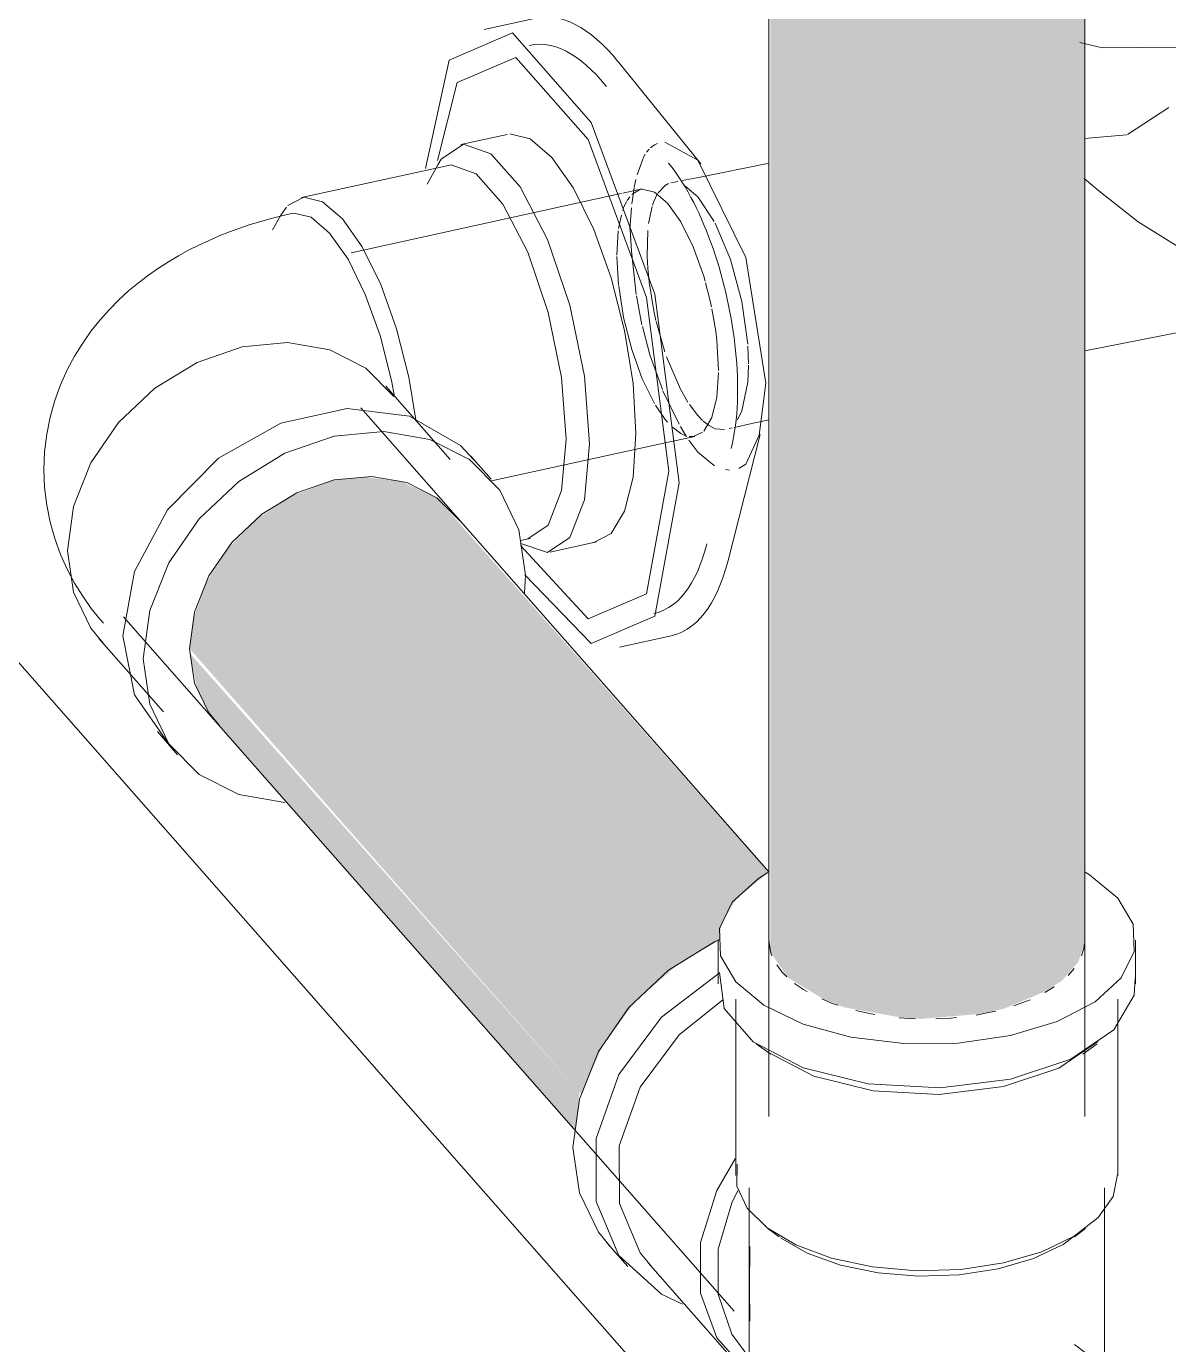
# Model space of a CAD drawing. Header units: metres. Extents: x -24.8 to 3.4, y -2.1 to 25.8.
# Drawn here: x -21.9073 to -21.817, y 13.6201 to 13.7243 of the extents above; entities that cross this region are included whole.
import ezdxf

# ---------------------------------------------------------------- set-up
doc = ezdxf.new("R2010")
doc.units = ezdxf.units.M
doc.linetypes.add('IMPORT-DASHED2 _4_', pattern=[0.375, 0.25, -0.125])
doc.layers.add('1095_ARQ_BASE_dwg', color=7, linetype='Continuous', lineweight=5, true_color=0x767676)
for name, color, linetype, lineweight in [('KIRYA - PROJEÇÃO', 7, 'IMPORT-DASHED2 _4_', 5), ('P-PIPE', 7, 'Continuous', 5), ('P-SANR-FIXT', 7, 'Continuous', 5)]:
    doc.layers.add(name, color=color, linetype=linetype, lineweight=lineweight)

# ---------------------------------------------------------------- blocks, each defined once
blk = doc.blocks.new('1095_ARQ_BASE_dwg-3608001-BWC GUARITA')
at = {"layer": 'KIRYA - PROJEÇÃO', "color": 253, "true_color": 0xaaaaaa}
blk.add_line((-21.85117, 13.60943), (-22.10803, 13.90156), dxfattribs=at)
blk = doc.blocks.new('Te_Reducao - Agua Fria_Soldavel - MEP - Tigre - Standard-V8-BWC GUARITA')
at = {"layer": 'P-PIPE'}
for p, q in [((-21.85264, 13.65206), (-21.85264, 13.6486)), ((-21.81964, 13.6486), (-21.81964, 13.65206)), ((-21.8245, 13.6498), (-21.82497, 13.64926)), ((-21.82607, 13.64837), (-21.82681, 13.64791)), ((-21.85124, 13.64738), (-21.85124, 13.63344)), ((-21.82104, 13.63344), (-21.82104, 13.64738)), ((-21.83112, 13.64635), (-21.83223, 13.64613)), ((-21.83069, 13.64645), (-21.83112, 13.64635)), ((-21.84963, 13.64385), (-21.84848, 13.64304)), ((-21.82381, 13.64304), (-21.82266, 13.64385)), ((-21.85018, 13.63248), (-21.85018, 13.62434)), ((-21.8221, 13.62434), (-21.8221, 13.63248)), ((-21.8487, 13.62925), (-21.84782, 13.62859)), ((-21.82447, 13.62859), (-21.82359, 13.62925)), ((-21.8614, 13.62808), (-21.85979, 13.62625)), ((-21.85017, 13.6246), (-21.85014, 13.62782)), ((-21.85818, 13.62653), (-21.85171, 13.61917)), ((-21.85014, 13.62193), (-21.85017, 13.6246)), ((-21.85018, 13.62434), (-21.85018, 13.61619)), ((-21.8221, 13.61619), (-21.8221, 13.62434)), ((-21.82359, 13.61943), (-21.82447, 13.62009)), ((-21.85124, 13.61524), (-21.85124, 13.60129)), ((-21.82104, 13.60129), (-21.82104, 13.61524)), ((-21.84848, 13.60564), (-21.84963, 13.60483)), ((-21.82266, 13.60483), (-21.82381, 13.60564)), ((-21.85264, 13.60008), (-21.85264, 13.59661)), ((-21.81964, 13.59661), (-21.81964, 13.60008))]:
    blk.add_line(p, q, dxfattribs=at)
for points in [[(-21.84871, 13.6574, 0), (-21.84944, 13.65694, 0), (-21.85152, 13.65505, 0), (-21.85254, 13.65297, 0), (-21.85245, 13.65081, 0), (-21.85125, 13.64875, 0), (-21.84902, 13.64691, 0), (-21.84591, 13.64542, 0), (-21.84214, 13.64438, 0), (-21.83795, 13.64387, 0), (-21.83365, 13.64392, 0), (-21.82951, 13.64452, 0)], [(-21.82951, 13.64452, 0), (-21.82583, 13.64563, 0), (-21.82284, 13.64718, 0), (-21.82077, 13.64907, 0), (-21.81974, 13.65116, 0), (-21.81983, 13.65331, 0), (-21.82104, 13.65538, 0), (-21.82327, 13.65722, 0), (-21.82361, 13.65742, 0)], [(-21.86104, 13.62768, 0), (-21.86209, 13.62895, 0), (-21.8636, 13.63207, 0), (-21.86412, 13.63566, 0), (-21.8636, 13.63947, 0), (-21.86209, 13.64325, 0), (-21.85969, 13.64674, 0), (-21.85656, 13.64969, 0), (-21.85292, 13.65192, 0), (-21.85252, 13.65211, 0)], [(-21.84839, 13.65081, 0), (-21.8485, 13.65112, 0), (-21.84864, 13.65206, 0)], [(-21.82366, 13.65176, 0), (-21.82372, 13.65138, 0), (-21.8239, 13.6508, 0)], [(-21.85545, 13.62328, 0), (-21.85711, 13.62406, 0), (-21.86049, 13.62713, 0), (-21.86228, 13.6314, 0), (-21.86228, 13.63636, 0), (-21.86048, 13.64142, 0), (-21.85711, 13.64597, 0), (-21.85257, 13.64944, 0)], [(-21.82951, 13.64105, 0), (-21.83507, 13.64037, 0), (-21.84077, 13.64069, 0), (-21.84591, 13.64195, 0), (-21.84987, 13.64402, 0), (-21.85217, 13.64664, 0), (-21.85254, 13.6495, 0)], [(-21.84721, 13.64916, 0), (-21.84759, 13.64955, 0), (-21.84801, 13.6501, 0)], [(-21.8456, 13.64798, 0), (-21.8459, 13.64816, 0), (-21.84659, 13.64863, 0)], [(-21.81967, 13.64901, 0), (-21.81974, 13.64769, 0), (-21.82135, 13.64495, 0), (-21.82475, 13.64264, 0), (-21.82951, 13.64105, 0)], [(-21.85788, 13.62621, 0), (-21.85881, 13.62733, 0), (-21.86045, 13.63124, 0), (-21.86046, 13.63579, 0), (-21.85881, 13.64042, 0), (-21.85573, 13.64457, 0), (-21.85227, 13.64734, 0)], [(-21.84316, 13.6469, 0), (-21.84354, 13.64703, 0), (-21.84445, 13.6474, 0)], [(-21.82797, 13.64734, 0), (-21.82833, 13.64719, 0), (-21.82927, 13.64685, 0)], [(-21.84025, 13.64617, 0), (-21.84068, 13.64625, 0), (-21.84175, 13.64648, 0)], [(-21.83705, 13.64584, 0), (-21.83751, 13.64586, 0), (-21.83833, 13.64592, 0)], [(-21.8338, 13.64593, 0), (-21.83425, 13.64589, 0), (-21.83542, 13.64583, 0)], [(-21.83007, 13.64048, 0), (-21.83516, 13.63986, 0), (-21.84038, 13.64015, 0), (-21.84508, 13.64131, 0), (-21.8487, 13.6432, 0)], [(-21.82261, 13.64404, 0), (-21.82571, 13.64193, 0), (-21.83007, 13.64048, 0)], [(-21.8503, 13.61786, 0), (-21.85275, 13.6206, 0), (-21.85403, 13.62414, 0), (-21.85403, 13.62815, 0), (-21.85275, 13.63225, 0), (-21.85129, 13.63477, 0)], [(-21.83007, 13.62653, 0), (-21.83344, 13.62602, 0), (-21.83696, 13.62591, 0), (-21.84043, 13.62621, 0), (-21.84367, 13.6269, 0), (-21.8465, 13.62795, 0), (-21.84877, 13.6293, 0), (-21.85034, 13.63087, 0), (-21.85115, 13.63259, 0), (-21.85113, 13.63435, 0)], [(-21.82105, 13.63353, 0), (-21.82141, 13.63178, 0), (-21.82258, 13.63012, 0), (-21.82449, 13.62864, 0), (-21.82704, 13.62742, 0), (-21.83007, 13.62653, 0)], [(-21.8502, 13.61907, 0), (-21.85155, 13.6209, 0), (-21.85264, 13.62407, 0), (-21.85264, 13.62763, 0), (-21.85155, 13.63127, 0), (-21.85107, 13.63225, 0)], [(-21.82363, 13.6293, 0), (-21.82537, 13.62799, 0), (-21.82771, 13.62688, 0), (-21.8305, 13.62606, 0)], [(-21.8305, 13.62606, 0), (-21.83358, 13.62559, 0), (-21.8368, 13.62548, 0), (-21.83999, 13.62574, 0), (-21.84297, 13.62636, 0), (-21.84559, 13.6273, 0), (-21.84772, 13.62851, 0)], [(-21.8503, 13.61786, 0), (-21.85113, 13.61615, 0), (-21.85115, 13.61439, 0), (-21.85034, 13.61268, 0), (-21.84877, 13.6111, 0), (-21.8465, 13.60975, 0), (-21.84367, 13.6087, 0), (-21.84043, 13.60801, 0), (-21.83696, 13.60771, 0), (-21.83344, 13.60782, 0), (-21.83007, 13.60834, 0)], [(-21.83007, 13.60834, 0), (-21.82704, 13.60923, 0), (-21.82449, 13.61045, 0), (-21.82258, 13.61193, 0), (-21.82141, 13.61359, 0), (-21.82105, 13.61534, 0), (-21.8215, 13.61708, 0), (-21.82204, 13.61794, 0)], [(-21.85013, 13.61682, 0), (-21.85004, 13.61521, 0), (-21.84923, 13.61365, 0), (-21.84772, 13.61222, 0), (-21.84559, 13.61101, 0), (-21.84297, 13.61007, 0), (-21.83999, 13.60945, 0), (-21.8368, 13.60919, 0), (-21.83358, 13.6093, 0), (-21.8305, 13.60977, 0)], [(-21.8305, 13.60977, 0), (-21.82771, 13.61059, 0), (-21.82537, 13.6117, 0), (-21.8236, 13.61305, 0), (-21.82249, 13.61456, 0), (-21.8221, 13.61616, 0), (-21.8221, 13.61619, 0)], [(-21.85128, 13.60336, 0), (-21.85254, 13.60098, 0), (-21.85217, 13.59813, 0), (-21.84987, 13.59551, 0), (-21.84591, 13.59344, 0), (-21.84077, 13.59217, 0), (-21.83507, 13.59186, 0), (-21.82951, 13.59254, 0)], [(-21.82951, 13.59254, 0), (-21.82475, 13.59412, 0), (-21.82135, 13.59643, 0), (-21.81974, 13.59918, 0), (-21.82011, 13.60203, 0), (-21.82089, 13.60322, 0)], [(-21.85115, 13.60212, 0), (-21.85081, 13.59951, 0), (-21.84871, 13.59711, 0), (-21.84508, 13.59522, 0), (-21.84038, 13.59406, 0), (-21.83517, 13.59377, 0), (-21.83007, 13.59439, 0)], [(-21.83007, 13.59439, 0), (-21.82571, 13.59584, 0), (-21.82261, 13.59795, 0), (-21.82113, 13.60047, 0), (-21.82106, 13.60164, 0)], [(-21.82951, 13.58907, 0), (-21.83365, 13.58847, 0), (-21.83795, 13.58842, 0), (-21.84214, 13.58894, 0), (-21.84591, 13.58997, 0), (-21.84902, 13.59146, 0), (-21.85125, 13.5933, 0), (-21.85245, 13.59537, 0), (-21.85254, 13.59752, 0)], [(-21.8197, 13.59727, 0), (-21.81974, 13.59571, 0), (-21.82077, 13.59362, 0), (-21.82284, 13.59174, 0), (-21.82583, 13.59018, 0), (-21.82951, 13.58907, 0)]]:
    blk.add_polyline3d(points, dxfattribs=at)
blk = doc.blocks.new('Joelho 45_90 - Agua Fria_Soldavel - MEP - Tigre - Standard-V9-BWC GUARITA')
at = {"layer": 'P-PIPE'}
for p, q in [((-21.86932, 13.71577), (-21.87298, 13.71497)), ((-21.87396, 13.71332), (-21.88559, 13.71077)), ((-21.87481, 13.71336), (-21.87564, 13.71184)), ((-21.88721, 13.70939), (-21.88677, 13.71002)), ((-21.88721, 13.70939), (-21.88788, 13.70823)), ((-21.87382, 13.69005), (-21.87892, 13.69586)), ((-21.87059, 13.6885), (-21.8722, 13.69033)), ((-21.86827, 13.68365), (-21.86749, 13.68382)), ((-21.86591, 13.68273), (-21.86225, 13.68354)), ((-21.86795, 13.6795), (-21.86788, 13.68092)), ((-21.9016, 13.67591), (-21.8965, 13.67011)), ((-21.89698, 13.66854), (-21.89538, 13.66671))]:
    blk.add_line(p, q, dxfattribs=at)
for points in [[(-21.8691, 13.71581, 0), (-21.8675, 13.71541, 0), (-21.86578, 13.71395, 0), (-21.86407, 13.71151, 0), (-21.86247, 13.70826, 0), (-21.86109, 13.70443, 0), (-21.86004, 13.70027, 0), (-21.85937, 13.69607, 0), (-21.85915, 13.69211, 0)], [(-21.86281, 13.69131, 0), (-21.86321, 13.69665, 0), (-21.86436, 13.70226, 0), (-21.86613, 13.70746, 0), (-21.86829, 13.71162, 0), (-21.8706, 13.71424, 0), (-21.87276, 13.715, 0), (-21.87453, 13.71382, 0), (-21.87481, 13.71335, 0)], [(-21.86466, 13.69167, 0), (-21.86502, 13.69655, 0), (-21.86607, 13.70169, 0), (-21.86769, 13.70645, 0), (-21.86967, 13.71025, 0), (-21.87178, 13.71265, 0), (-21.87376, 13.71335, 0), (-21.87396, 13.71332, 0)], [(-21.88665, 13.71015, 0), (-21.88539, 13.7108, 0), (-21.88393, 13.71044, 0), (-21.88235, 13.7091, 0), (-21.88078, 13.70687, 0), (-21.87932, 13.7039, 0), (-21.87806, 13.70039, 0), (-21.8771, 13.69658, 0), (-21.87654, 13.69319, 0)], [(-21.87654, 13.69319, 0), (-21.8771, 13.69658, 0), (-21.87806, 13.70039, 0), (-21.87932, 13.7039, 0), (-21.88078, 13.70687, 0), (-21.88235, 13.7091, 0), (-21.88393, 13.71044, 0), (-21.88539, 13.7108, 0), (-21.88665, 13.71015, 0)], [(-21.90595, 13.68926, 0), (-21.9059, 13.69067, 0), (-21.90573, 13.69206, 0), (-21.90546, 13.69341, 0), (-21.90509, 13.69472, 0), (-21.90464, 13.69596, 0), (-21.90411, 13.69714, 0), (-21.90352, 13.69824, 0), (-21.90288, 13.69927, 0), (-21.90221, 13.70023, 0), (-21.9015, 13.70111, 0), (-21.90077, 13.70193, 0), (-21.90002, 13.70269, 0), (-21.89925, 13.70339, 0), (-21.89848, 13.70404, 0), (-21.89769, 13.70463, 0), (-21.8969, 13.70518, 0), (-21.89611, 13.7057, 0), (-21.89531, 13.70617, 0), (-21.89451, 13.70661, 0), (-21.8937, 13.70702, 0), (-21.89289, 13.70739, 0), (-21.89208, 13.70774, 0), (-21.89127, 13.70807, 0), (-21.89045, 13.70836, 0), (-21.88963, 13.70864, 0), (-21.8888, 13.70889, 0), (-21.88797, 13.70912, 0), (-21.88714, 13.70934, 0), (-21.88637, 13.70951, 0)], [(-21.88637, 13.70951, 0), (-21.88618, 13.70954, 0), (-21.88482, 13.70921, 0), (-21.88336, 13.70796, 0), (-21.8819, 13.70589, 0), (-21.88054, 13.70312, 0), (-21.87937, 13.69986, 0), (-21.87847, 13.69632, 0), (-21.87823, 13.69505, 0)], [(-21.87823, 13.69504, 0), (-21.87847, 13.69632, 0), (-21.87937, 13.69986, 0), (-21.88054, 13.70312, 0), (-21.8819, 13.70589, 0), (-21.88336, 13.70796, 0), (-21.88482, 13.70921, 0), (-21.88618, 13.70954, 0)], [(-21.87829, 13.69505, 0), (-21.88049, 13.69728, 0), (-21.88335, 13.69873, 0), (-21.88668, 13.69931, 0), (-21.89026, 13.69897, 0), (-21.89384, 13.69774, 0), (-21.89718, 13.6957, 0), (-21.90004, 13.69299, 0), (-21.90224, 13.6898, 0), (-21.90362, 13.68634, 0), (-21.90409, 13.68285, 0)], [(-21.90409, 13.68285, 0), (-21.90362, 13.68634, 0), (-21.90224, 13.6898, 0), (-21.90004, 13.69299, 0), (-21.89718, 13.6957, 0), (-21.89384, 13.69774, 0), (-21.89026, 13.69897, 0), (-21.88668, 13.69931, 0), (-21.88335, 13.69873, 0), (-21.88049, 13.69728, 0), (-21.87829, 13.69505, 0)], [(-21.87195, 13.69004, 0), (-21.87302, 13.69117, 0), (-21.87704, 13.69348, 0), (-21.88197, 13.69409, 0), (-21.88722, 13.69294, 0), (-21.89215, 13.69016, 0), (-21.89617, 13.68609, 0), (-21.89879, 13.68121, 0), (-21.8997, 13.67613, 0)], [(-21.86788, 13.68092, 0), (-21.86839, 13.68451, 0), (-21.8699, 13.68763, 0), (-21.8723, 13.69006, 0), (-21.87543, 13.69165, 0), (-21.87908, 13.69227, 0), (-21.88299, 13.6919, 0), (-21.8869, 13.69056, 0), (-21.89054, 13.68833, 0), (-21.89367, 13.68537, 0), (-21.89607, 13.68189, 0), (-21.89758, 13.67811, 0), (-21.89809, 13.6743, 0)], [(-21.86824, 13.68342, 0), (-21.86613, 13.6827, 0), (-21.86436, 13.68388, 0), (-21.86321, 13.68687, 0), (-21.86281, 13.69131, 0)], [(-21.86769, 13.68379, 0), (-21.86607, 13.68487, 0), (-21.86502, 13.68761, 0), (-21.86466, 13.69167, 0)], [(-21.85915, 13.69211, 0), (-21.85937, 13.68867, 0), (-21.86004, 13.68597, 0), (-21.86109, 13.68421, 0), (-21.86247, 13.6835, 0)], [(-21.90595, 13.68926, 0), (-21.9059, 13.68785, 0), (-21.90573, 13.68646, 0), (-21.90546, 13.68511, 0), (-21.90509, 13.68381, 0), (-21.90464, 13.68256, 0), (-21.90411, 13.68138, 0), (-21.90352, 13.68028, 0), (-21.90288, 13.67925, 0), (-21.90221, 13.67829, 0), (-21.9015, 13.67741, 0), (-21.90125, 13.67712, 0)], [(-21.8921, 13.66906, 0), (-21.8929, 13.67002, 0), (-21.89404, 13.67238, 0), (-21.89443, 13.6751, 0), (-21.89404, 13.67799, 0), (-21.8929, 13.68085, 0), (-21.89108, 13.68349, 0), (-21.88871, 13.68573, 0), (-21.88595, 13.68742, 0), (-21.88299, 13.68844, 0)], [(-21.88299, 13.68844, 0), (-21.88002, 13.68872, 0), (-21.87726, 13.68824, 0), (-21.87489, 13.68704, 0), (-21.87307, 13.6852, 0)], [(-21.90409, 13.68285, 0), (-21.90362, 13.67957, 0), (-21.90224, 13.67672, 0)], [(-21.90127, 13.67555, 0), (-21.90224, 13.67672, 0), (-21.90362, 13.67957, 0), (-21.90409, 13.68285, 0)], [(-21.8997, 13.67613, 0), (-21.89879, 13.67144, 0), (-21.89617, 13.66771, 0)], [(-21.89809, 13.6743, 0), (-21.89758, 13.67071, 0), (-21.89607, 13.66759, 0), (-21.89367, 13.66516, 0), (-21.89054, 13.66357, 0), (-21.8869, 13.66294, 0)]]:
    blk.add_polyline3d(points, dxfattribs=at)
blk = doc.blocks.new('Celite_One_Torneira de Parede para Tanque e Jardim_B5007CKCR3 - Torneira de parede - B5007CKCR3-765235-BWC GUARITA')
at = {"layer": 'P-SANR-FIXT'}
for p, q in [((-21.86706, 13.72497), (-21.87114, 13.72407)), ((-21.854, 13.71345), (-21.86049, 13.72146)), ((-21.85432, 13.71234), (-21.8486, 13.7135)), ((-21.86095, 13.71095), (-21.88166, 13.70641)), ((-21.85332, 13.70282), (-21.85316, 13.70212)), ((-21.84939, 13.69198), (-21.84888, 13.69609)), ((-21.84861, 13.69321), (-21.84998, 13.6929)), ((-21.87056, 13.68837), (-21.85669, 13.69141)), ((-21.85185, 13.68207), (-21.84931, 13.69205)), ((-21.86043, 13.67523), (-21.85634, 13.67613))]:
    blk.add_line(p, q, dxfattribs=at)
at = {"layer": 'P-SANR-FIXT', "color": 8, "true_color": 0x808080}
for p, q in [((-21.82026, 13.71577), (-21.81699, 13.7179)), ((-21.85424, 13.71374), (-21.85685, 13.71515)), ((-21.82367, 13.71545), (-21.82034, 13.71573)), ((-21.85744, 13.71505), (-21.85768, 13.71494)), ((-21.85639, 13.71193), (-21.85583, 13.71204)), ((-21.85548, 13.71211), (-21.85432, 13.71234)), ((-21.86027, 13.7111), (-21.86095, 13.71095)), ((-21.85877, 13.71143), (-21.86017, 13.71112)), ((-21.85526, 13.7117), (-21.85424, 13.71084)), ((-21.85424, 13.71084), (-21.85294, 13.70888)), ((-21.86051, 13.70832), (-21.86029, 13.70938)), ((-21.86065, 13.70623), (-21.86053, 13.70814)), ((-21.86051, 13.70384), (-21.86065, 13.70611)), ((-21.86011, 13.70129), (-21.8605, 13.70379)), ((-21.85363, 13.70403), (-21.85332, 13.70282)), ((-21.85313, 13.70198), (-21.85283, 13.70021)), ((-21.85947, 13.69877), (-21.86011, 13.70129)), ((-21.85028, 13.69903), (-21.85023, 13.69762)), ((-21.85682, 13.69322), (-21.8576, 13.69436)), ((-21.85388, 13.69221), (-21.85462, 13.69187)), ((-21.85153, 13.69256), (-21.85177, 13.6925)), ((-21.84998, 13.6929), (-21.85138, 13.69259)), ((-21.85669, 13.69141), (-21.85448, 13.69189)), ((-21.85206, 13.68926), (-21.85174, 13.68922))]:
    blk.add_line(p, q, dxfattribs=at)
at = {"layer": 'P-SANR-FIXT', "color": 9, "true_color": 0xbfbfbf}
for p, q in [((-21.8584, 13.7142), (-21.85859, 13.71386)), ((-21.85808, 13.71461), (-21.85829, 13.71435)), ((-21.85768, 13.71494), (-21.85799, 13.71471)), ((-21.8586, 13.71382), (-21.85905, 13.71257)), ((-21.85915, 13.71219), (-21.85927, 13.71159)), ((-21.85947, 13.71102), (-21.85877, 13.71143)), ((-21.86018, 13.70975), (-21.86011, 13.70995)), ((-21.86009, 13.71001), (-21.85988, 13.71045)), ((-21.85982, 13.71055), (-21.85963, 13.71084)), ((-21.8595, 13.70654), (-21.85911, 13.70311)), ((-21.85909, 13.70299), (-21.85866, 13.70071)), ((-21.85863, 13.70058), (-21.85803, 13.69833)), ((-21.85803, 13.69833), (-21.85704, 13.69559)), ((-21.85663, 13.693), (-21.85682, 13.69322)), ((-21.85462, 13.69187), (-21.85493, 13.69188))]:
    blk.add_line(p, q, dxfattribs=at)
at = {"layer": 'P-SANR-FIXT', "color": 254, "true_color": 0xdfdfdf}
for p, q in [((-21.85934, 13.71115), (-21.85945, 13.71029)), ((-21.85928, 13.71154), (-21.85933, 13.71118)), ((-21.86011, 13.70995), (-21.86009, 13.71001)), ((-21.85949, 13.70997), (-21.85961, 13.70828)), ((-21.85814, 13.70872), (-21.85786, 13.71007)), ((-21.8596, 13.70825), (-21.8595, 13.70654)), ((-21.85825, 13.70615), (-21.8582, 13.70818)), ((-21.85686, 13.69858), (-21.85753, 13.70096)), ((-21.85562, 13.69561), (-21.85671, 13.69817)), ((-21.857, 13.69549), (-21.85572, 13.69285)), ((-21.85503, 13.6946), (-21.85561, 13.69561)), ((-21.85424, 13.69353), (-21.85491, 13.69441)), ((-21.85388, 13.69315), (-21.85424, 13.69353)), ((-21.85562, 13.69267), (-21.85513, 13.69185)), ((-21.85341, 13.69277), (-21.85382, 13.6931))]:
    blk.add_line(p, q, dxfattribs=at)
at = {"layer": 'P-SANR-FIXT'}
for points in [[(-21.82403, 13.72303, 0), (-21.82226, 13.7226, 0), (-21.81331, 13.72269, 0), (-21.80711, 13.72592, 0), (-21.80696, 13.72996, 0)], [(-21.86706, 13.72497, 0), (-21.86661, 13.72504, 0), (-21.86616, 13.72506, 0), (-21.86571, 13.72503, 0), (-21.86526, 13.72495, 0), (-21.86481, 13.72483, 0), (-21.86437, 13.72467, 0), (-21.86393, 13.72446, 0), (-21.86349, 13.72422, 0), (-21.86306, 13.72394, 0), (-21.86264, 13.72363, 0), (-21.86222, 13.72328, 0), (-21.8618, 13.72289, 0), (-21.86138, 13.72247, 0), (-21.86097, 13.72202, 0), (-21.86056, 13.72154, 0), (-21.86049, 13.72146, 0)], [(-21.85573, 13.68822, 0), (-21.85765, 13.70314, 0), (-21.86268, 13.71672, 0), (-21.86889, 13.72379, 0), (-21.87391, 13.72163, 0), (-21.87579, 13.71308, 0)], [(-21.86757, 13.72281, 0), (-21.86716, 13.72287, 0), (-21.86673, 13.72289, 0), (-21.86631, 13.72287, 0), (-21.86589, 13.72279, 0), (-21.86547, 13.72268, 0), (-21.86506, 13.72253, 0), (-21.86465, 13.72234, 0), (-21.86425, 13.72211, 0), (-21.86385, 13.72185, 0), (-21.86345, 13.72156, 0), (-21.86306, 13.72124, 0), (-21.86268, 13.72088, 0), (-21.86229, 13.7205, 0), (-21.86191, 13.72008, 0), (-21.86154, 13.71964, 0), (-21.86147, 13.71956, 0)], [(-21.85653, 13.68914, 0), (-21.8583, 13.70286, 0), (-21.86292, 13.71536, 0), (-21.86864, 13.72186, 0), (-21.87326, 13.71988, 0), (-21.87482, 13.71371, 0)], [(-21.80758, 13.71673, 0), (-21.8083, 13.71343, 0), (-21.81009, 13.71004, 0), (-21.81277, 13.70713, 0), (-21.81629, 13.7069, 0), (-21.81942, 13.70885, 0), (-21.82254, 13.7113, 0), (-21.82369, 13.71228, 0)], [(-21.85656, 13.7135, 0), (-21.85628, 13.71314, 0), (-21.85601, 13.71277, 0), (-21.85575, 13.71239, 0), (-21.8555, 13.71201, 0), (-21.85525, 13.71161, 0), (-21.85502, 13.71121, 0), (-21.85479, 13.71079, 0), (-21.85457, 13.71037, 0), (-21.85436, 13.70994, 0), (-21.85415, 13.70951, 0), (-21.85395, 13.70906, 0), (-21.85376, 13.70861, 0), (-21.85357, 13.70815, 0), (-21.85339, 13.70769, 0), (-21.85321, 13.70721, 0), (-21.85304, 13.70674, 0), (-21.85288, 13.70625, 0), (-21.85272, 13.70576, 0), (-21.85257, 13.70527, 0), (-21.85243, 13.70477, 0), (-21.85229, 13.70427, 0), (-21.85216, 13.70376, 0), (-21.85204, 13.70326, 0), (-21.85192, 13.70275, 0), (-21.85181, 13.70223, 0), (-21.85171, 13.70172, 0), (-21.85162, 13.70121, 0), (-21.85153, 13.7007, 0), (-21.85145, 13.70018, 0), (-21.85138, 13.69967, 0), (-21.85132, 13.69916, 0), (-21.85126, 13.69865, 0), (-21.85121, 13.69815, 0), (-21.85117, 13.69764, 0), (-21.85114, 13.69714, 0), (-21.85112, 13.69665, 0), (-21.8511, 13.69616, 0), (-21.8511, 13.69567, 0), (-21.8511, 13.6956, 0)], [(-21.84888, 13.69609, 0), (-21.85045, 13.70604, 0), (-21.85424, 13.71374, 0)], [(-21.80368, 13.70215, 0), (-21.80369, 13.70215, 0), (-21.8037, 13.70215, 0), (-21.80371, 13.70215, 0), (-21.80373, 13.70215, 0), (-21.80375, 13.70215, 0), (-21.80849, 13.70163, 0), (-21.82365, 13.69866, 0)], [(-21.85161, 13.69093, 0), (-21.85151, 13.69138, 0), (-21.85142, 13.69183, 0), (-21.85134, 13.69228, 0), (-21.85127, 13.69274, 0), (-21.85122, 13.6932, 0), (-21.85117, 13.69367, 0), (-21.85114, 13.69414, 0), (-21.85112, 13.69461, 0), (-21.8511, 13.69509, 0), (-21.8511, 13.69557, 0), (-21.8511, 13.6956, 0)], [(-21.86826, 13.68327, 0), (-21.86292, 13.67745, 0), (-21.8583, 13.67943, 0), (-21.85653, 13.68914, 0)], [(-21.85573, 13.68822, 0), (-21.85765, 13.67768, 0), (-21.86268, 13.67552, 0), (-21.86793, 13.68093, 0)], [(-21.85772, 13.67788, 0), (-21.85731, 13.67799, 0), (-21.85692, 13.67815, 0), (-21.85655, 13.67835, 0), (-21.8562, 13.67859, 0), (-21.85586, 13.67887, 0), (-21.85555, 13.67918, 0), (-21.85526, 13.67953, 0), (-21.85499, 13.6799, 0), (-21.85474, 13.6803, 0), (-21.8545, 13.68073, 0), (-21.85428, 13.68119, 0), (-21.85408, 13.68167, 0), (-21.85389, 13.68218, 0), (-21.85372, 13.68272, 0), (-21.85356, 13.68328, 0), (-21.85354, 13.68338, 0)], [(-21.85634, 13.67613, 0), (-21.85591, 13.67625, 0), (-21.8555, 13.67642, 0), (-21.8551, 13.67664, 0), (-21.85472, 13.6769, 0), (-21.85436, 13.67719, 0), (-21.85403, 13.67753, 0), (-21.85372, 13.6779, 0), (-21.85342, 13.6783, 0), (-21.85315, 13.67873, 0), (-21.85289, 13.6792, 0), (-21.85266, 13.67969, 0), (-21.85244, 13.68022, 0), (-21.85224, 13.68077, 0), (-21.85205, 13.68135, 0), (-21.85188, 13.68196, 0), (-21.85185, 13.68207, 0)]]:
    blk.add_polyline3d(points, dxfattribs=at)
at = {"layer": 'P-SANR-FIXT', "color": 8, "true_color": 0x808080}
for points in [[(-21.85877, 13.71143, 0), (-21.85864, 13.71145, 0), (-21.85767, 13.71121, 0), (-21.85663, 13.71033, 0), (-21.85559, 13.70885, 0), (-21.85462, 13.70688, 0), (-21.85378, 13.70456, 0), (-21.85367, 13.70416, 0)], [(-21.85287, 13.70874, 0), (-21.85166, 13.70587, 0), (-21.85077, 13.70255, 0), (-21.85029, 13.69919, 0)], [(-21.85283, 13.70019, 0), (-21.85274, 13.69949, 0), (-21.85261, 13.69709, 0)], [(-21.85767, 13.69448, 0), (-21.85864, 13.69645, 0), (-21.85947, 13.69877, 0)], [(-21.85023, 13.69752, 0), (-21.85029, 13.69618, 0), (-21.85077, 13.6939, 0), (-21.85112, 13.6932, 0)], [(-21.85261, 13.69694, 0), (-21.85274, 13.695, 0), (-21.85314, 13.69337, 0), (-21.85378, 13.6923, 0)], [(-21.85099, 13.68935, 0), (-21.85045, 13.6897, 0), (-21.84939, 13.69198, 0)]]:
    blk.add_polyline3d(points, dxfattribs=at)
at = {"layer": 'P-SANR-FIXT', "color": 254, "true_color": 0xdfdfdf}
for points in [[(-21.85782, 13.71018, 0), (-21.85772, 13.71046, 0), (-21.85742, 13.7111, 0)], [(-21.85809, 13.7041, 0), (-21.8582, 13.70518, 0), (-21.85825, 13.70615, 0)], [(-21.85756, 13.70106, 0), (-21.85772, 13.70181, 0), (-21.85809, 13.70409, 0)]]:
    blk.add_polyline3d(points, dxfattribs=at)
at = {"layer": 'P-SANR-FIXT', "color": 9, "true_color": 0xbfbfbf}
for points in [[(-21.85738, 13.71115, 0), (-21.85682, 13.71174, 0), (-21.85655, 13.71188, 0)], [(-21.85527, 13.69197, 0), (-21.85559, 13.69211, 0), (-21.85626, 13.69262, 0)], [(-21.85213, 13.69242, 0), (-21.85287, 13.69249, 0), (-21.85341, 13.69277, 0)], [(-21.85496, 13.69158, 0), (-21.85424, 13.69063, 0), (-21.85292, 13.68956, 0)]]:
    blk.add_polyline3d(points, dxfattribs=at)

msp = doc.modelspace()

# ---------------------------------------------------------------- hatches: boundary and pattern name
at = {"layer": 'P-PIPE', "true_color": 0x00ffff}
for points in [[(-21.83659, 13.64582), (-21.83206, 13.64621), (-21.83007, 13.64662), (-21.82688, 13.64795), (-21.82546, 13.64884), (-21.82416, 13.65033), (-21.82365, 13.65184), (-21.82366, 14.21935), (-21.82422, 14.21899), (-21.82766, 14.21757), (-21.83033, 14.21688), (-21.83659, 14.21608), (-21.83659, 13.64589)], [(-21.83659, 13.64582), (-21.83664, 14.21607), (-21.84602, 14.21504), (-21.84864, 14.21801), (-21.8485, 13.65112), (-21.84714, 13.6491), (-21.84439, 13.64744), (-21.84271, 13.64675), (-21.83831, 13.64596), (-21.83705, 13.64586)], [(-21.85228, 13.65351), (-21.85117, 13.65538), (-21.84864, 13.65741), (-21.87489, 13.68704), (-21.87768, 13.68831), (-21.88047, 13.68868), (-21.88299, 13.68844), (-21.85254, 13.65382)], [(-21.86393, 13.63707), (-21.8636, 13.64004), (-21.89437, 13.67469), (-21.89387, 13.67203), (-21.8929, 13.67002), (-21.86412, 13.63729)]]:
    msp.add_hatch(color=4, dxfattribs=at).paths.add_polyline_path(points)
h = msp.add_hatch(color=4, dxfattribs=at)
h.paths.add_polyline_path([(-21.86345, 13.63986), (-21.86179, 13.64369), (-21.85918, 13.64722), (-21.85573, 13.65021), (-21.85254, 13.65205), (-21.8524, 13.65327), (-21.85228, 13.65351), (-21.88299, 13.68844), (-21.88636, 13.68717), (-21.88909, 13.68537), (-21.89135, 13.68309), (-21.89307, 13.68042), (-21.8941, 13.67755), (-21.89443, 13.6751), (-21.8636, 13.64004)])
h.paths.add_polyline_path([(-21.85251, 13.65206), (-21.85251, 13.65206), (-21.85254, 13.65275)])

# ---------------------------------------------------------------- linework, layer by layer
at = {"layer": 'P-PIPE'}
for p, q in [((-21.84864, 15.64036), (-21.84864, 13.63811)), ((-21.82364, 13.63811), (-21.82364, 15.64036)), ((-21.84863, 13.65746), (-21.88088, 13.69414)), ((-21.89965, 13.67763), (-21.85136, 13.62271))]:
    msp.add_line(p, q, dxfattribs=at)

# ---------------------------------------------------------------- block references
at = {"layer": '1095_ARQ_BASE_dwg', "color": 253, "true_color": 0xaaaaaa}
msp.add_blockref('1095_ARQ_BASE_dwg-3608001-BWC GUARITA', (0, 0), dxfattribs=at)
at = {"layer": 'P-PIPE'}
for name in ['Joelho 45_90 - Agua Fria_Soldavel - MEP - Tigre - Standard-V9-BWC GUARITA', 'Te_Reducao - Agua Fria_Soldavel - MEP - Tigre - Standard-V8-BWC GUARITA']:
    msp.add_blockref(name, (0, 0), dxfattribs=at)
at = {"layer": 'P-SANR-FIXT'}
msp.add_blockref('Celite_One_Torneira de Parede para Tanque e Jardim_B5007CKCR3 - Torneira de parede - B5007CKCR3-765235-BWC GUARITA', (0, 0), dxfattribs=at)

doc.saveas('drawing.dxf')
